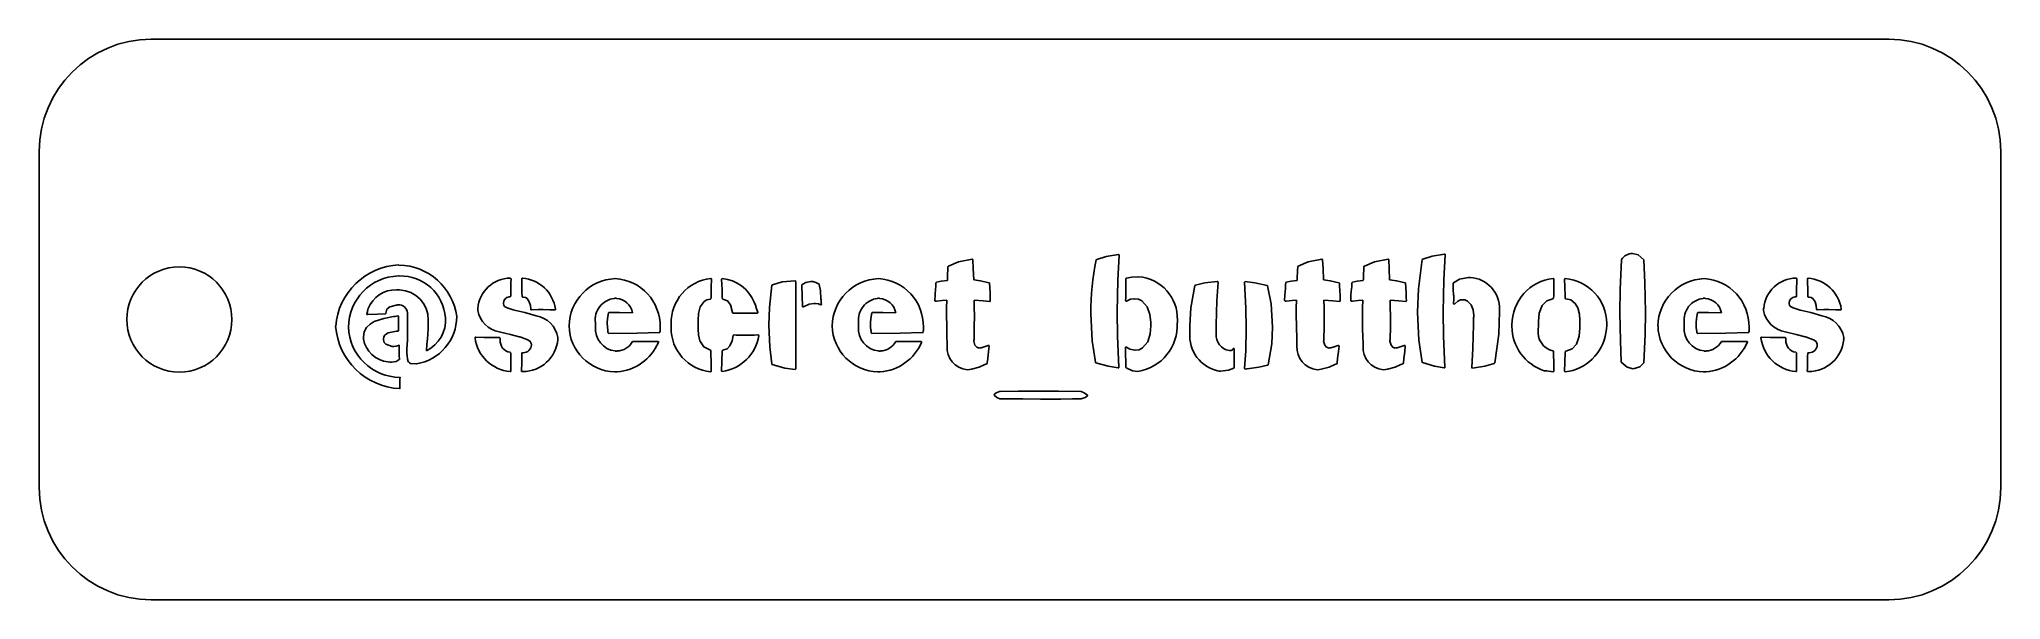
# Model space of a CAD drawing. Extents: x -0.88 to 0.88, y -0.25 to 0.25.
import ezdxf

# ---------------------------------------------------------------- set-up
doc = ezdxf.new("R2010")
doc.units = 0
doc.layers.get('0').update_dxf_attribs({"linetype": 'CONTINUOUS'})

msp = doc.modelspace()

# ---------------------------------------------------------------- linework, layer by layer
at = {"color": 7, "linetype": 'CONTINUOUS'}
for p, q in [((0.775, 0.25), (-0.775, 0.25)), ((-0.875, 0.15), (-0.875, -0.15)), ((0.875, -0.15), (0.875, 0.15)), ((0.0684, 0.0536), (0.0679, 0.0532)), ((0.3594, 0.0539), (0.3589, 0.0535)), ((0.5368, 0.0536), (0.5366, 0.0533)), ((-0.5546, 0.0389), (-0.5538, 0.0389)), ((-0.4445, 0.0363), (-0.4445, 0.0362)), ((-0.2656, 0.0366), (-0.2662, 0.036)), ((0.0944, 0.0362), (0.0944, 0.0219)), ((0.4015, 0.0375), (0.4001, 0.0375)), ((0.7026, 0.0363), (0.7026, 0.0362)), ((-0.5535, 0.0264), (-0.5562, 0.0264)), ((-0.4556, 0.0202), (-0.455, 0.0202)), ((-0.4543, 0.0246), (-0.4543, 0.0286)), ((-0.4436, 0.0199), (-0.443, 0.0199)), ((-0.3618, 0.0189), (-0.36, 0.0189)), ((-0.2764, 0.0182), (-0.2762, 0.0182)), ((-0.2208, 0.031), (-0.2213, 0.0305)), ((-0.2, -0.0439), (-0.2, 0.034)), ((-0.1946, 0.0302), (-0.1941, 0.0117)), ((-0.1832, 0.0334), (-0.183, 0.0334)), ((-0.1271, 0.0189), (-0.1253, 0.0189)), ((-0.0746, 0.0333), (-0.075, 0.0327)), ((0.1015, 0.0185), (0.1021, 0.0185)), ((0.1565, 0.0307), (0.156, 0.0302)), ((0.2008, 0.0339), (0.2002, 0.0333)), ((0.2375, 0.0333), (0.2371, 0.0327)), ((0.2966, 0.0333), (0.2961, 0.0327)), ((0.3866, 0.0322), (0.3866, 0.0276)), ((0.3869, 0.0211), (0.3869, 0.0167)), ((0.4755, 0.0184), (0.4761, 0.019)), ((0.4762, 0.0233), (0.4762, 0.0275)), ((0.4863, 0.0233), (0.4863, 0.0191)), ((0.6096, 0.0189), (0.6114, 0.0189)), ((0.6915, 0.0202), (0.6921, 0.0202)), ((0.6929, 0.0246), (0.6929, 0.0286)), ((0.7035, 0.0199), (0.7041, 0.0199)), ((-0.555, 0.0032), (-0.5574, 0.0028)), ((-0.5567, 0.0129), (-0.5561, 0.0129)), ((-0.5546, -0.0099), (-0.5546, 0.0028)), ((-0.5465, 0.0058), (-0.5465, 0.0052)), ((-0.4838, 0.009), (-0.4838, 0.0079)), ((-0.4837, 0.0099), (-0.4837, 0.01)), ((-0.4609, 0.0141), (-0.4609, 0.0144)), ((-0.2559, 0.0056), (-0.2345, 0.0056)), ((-0.0753, 0.0164), (-0.0746, 0.0164)), ((0.2368, 0.0164), (0.2375, 0.0164)), ((0.2958, 0.0164), (0.2966, 0.0164)), ((0.4046, 0.0011), (0.4046, -0.0018)), ((0.4048, 0.0037), (0.4048, 0.0023)), ((0.4279, 0.0071), (0.4279, 0.0088)), ((0.6633, 0.009), (0.6633, 0.0079)), ((0.6634, 0.0099), (0.6634, 0.01)), ((0.6862, 0.0141), (0.6862, 0.0144)), ((-0.5678, -0.018), (-0.5678, -0.0174)), ((-0.5549, -0.0103), (-0.5546, -0.0099)), ((-0.5287, -0.0176), (-0.5284, -0.0127)), ((-0.528, -0.0051), (-0.528, -0.0036)), ((-0.4644, -0.0162), (-0.4682, -0.0162)), ((-0.4638, -0.0182), (-0.4638, -0.0168)), ((-0.3788, -0.0065), (-0.3788, -0.0029)), ((-0.3675, -0.012), (-0.3669, -0.0124)), ((-0.321, -0.0097), (-0.321, -0.007)), ((-0.3113, -0.0039), (-0.3113, -0.0073)), ((-0.2872, -0.0086), (-0.2872, -0.0064)), ((-0.287, -0.0042), (-0.287, -0.0006)), ((-0.2401, -0.0139), (-0.2507, -0.0139)), ((-0.1441, -0.0065), (-0.1441, -0.0029)), ((-0.1327, -0.012), (-0.1321, -0.0124)), ((-0.0862, -0.0097), (-0.0862, -0.007)), ((0.1167, -0.0024), (0.1167, -0.0057)), ((0.1404, -0.0029), (0.1404, -0.0006)), ((0.1751, -0.0127), (0.1751, -0.0048)), ((0.4389, -0.0047), (0.4389, -0.0061)), ((0.4995, -0.0048), (0.4995, -0.0074)), ((0.4996, -0.0009), (0.4996, -0.003)), ((0.5235, -0.0051), (0.5235, -0.0036)), ((0.5926, -0.0065), (0.5926, -0.0029)), ((0.6039, -0.012), (0.6046, -0.0124)), ((0.6504, -0.0097), (0.6504, -0.007)), ((0.6827, -0.0162), (0.6789, -0.0162)), ((0.6833, -0.0182), (0.6833, -0.0168)), ((-0.5539, -0.03), (-0.5539, -0.0284)), ((-0.5538, -0.0267), (-0.5538, -0.0234)), ((-0.547, -0.0267), (-0.547, -0.0293)), ((-0.4544, -0.0379), (-0.4544, -0.0299)), ((-0.4432, -0.0296), (-0.4438, -0.0296)), ((-0.4359, -0.022), (-0.4359, -0.0226)), ((-0.3593, -0.0281), (-0.3611, -0.0281)), ((-0.3282, -0.0197), (-0.3391, -0.0197)), ((-0.265, -0.0273), (-0.2656, -0.0279)), ((-0.1245, -0.0281), (-0.1263, -0.0281)), ((-0.0934, -0.0197), (-0.1043, -0.0197)), ((-0.065, -0.0223), (-0.065, -0.0237)), ((-0.0292, -0.0388), (-0.0287, -0.0347)), ((0.095, -0.0246), (0.0947, -0.0246)), ((0.1027, -0.0275), (0.1024, -0.0275)), ((0.1877, -0.0276), (0.1867, -0.0276)), ((0.1912, -0.0428), (0.1912, -0.0265)), ((0.2471, -0.0223), (0.2471, -0.0237)), ((0.2829, -0.0388), (0.2834, -0.0347)), ((0.3061, -0.0223), (0.3061, -0.0237)), ((0.342, -0.0388), (0.3424, -0.0347)), ((0.4761, -0.0331), (0.4761, -0.0287)), ((0.487, -0.0281), (0.4864, -0.0287)), ((0.6121, -0.0281), (0.6103, -0.0281)), ((0.6433, -0.0197), (0.6323, -0.0197)), ((0.6928, -0.0379), (0.6928, -0.0299)), ((0.704, -0.0296), (0.7034, -0.0296)), ((0.7113, -0.022), (0.7113, -0.0226)), ((-0.5389, -0.0396), (-0.5385, -0.0396)), ((-0.4445, -0.0354), (-0.4445, -0.0407)), ((-0.4442, -0.0464), (-0.4436, -0.0464)), ((-0.3615, -0.0467), (-0.3594, -0.0467)), ((-0.1268, -0.0467), (-0.1247, -0.0467)), ((-0.0313, -0.0402), (-0.0295, -0.0395)), ((0.0945, -0.0397), (0.0945, -0.0426)), ((0.1776, -0.046), (0.1789, -0.046)), ((0.2808, -0.0402), (0.2826, -0.0395)), ((0.3398, -0.0402), (0.3416, -0.0395)), ((0.4715, -0.0461), (0.4714, -0.0461)), ((0.4764, -0.046), (0.4764, -0.0416)), ((0.6099, -0.0467), (0.612, -0.0467)), ((0.7026, -0.0354), (0.7026, -0.0407)), ((0.7029, -0.0464), (0.7035, -0.0464)), ((-0.5533, -0.0607), (-0.5533, -0.0572)), ((-0.0181, -0.0707), (-0.018, -0.0707)), ((0.0183, -0.071), (0.0365, -0.071)), ((0.0555, -0.0704), (0.0554, -0.0704)), ((-0.775, -0.25), (0.775, -0.25))]:
    msp.add_line(p, q, dxfattribs=at)
at = {"color": 7, "linetype": 'CONTINUOUS', "flags": 128}
for points in [[(-0.0427, 0.0538), (-0.0549, 0.0514), (-0.0639, 0.0477)], [(-0.0413, 0.0354), (-0.0417, 0.0454), (-0.0421, 0.0532)], [(0.0878, 0.058), (0.0768, 0.0561), (0.0684, 0.0536)], [(0.0866, 0.0067), (0.0873, 0.0351), (0.0884, 0.0574)], [(0.2694, 0.0538), (0.2572, 0.0514), (0.2481, 0.0477)], [(0.2708, 0.0354), (0.2704, 0.0454), (0.27, 0.0532)], [(0.3284, 0.0538), (0.3162, 0.0514), (0.3072, 0.0477)], [(0.3298, 0.0354), (0.3295, 0.0454), (0.329, 0.0532)], [(0.3589, 0.0535), (0.3554, 0.0273), (0.3545, 0.0066)], [(0.3787, 0.0583), (0.3677, 0.0564), (0.3594, 0.0539)], [(0.3776, 0.0067), (0.3782, 0.0353), (0.3793, 0.0577)], [(0.5366, 0.0533), (0.5355, 0.0267), (0.5352, 0.0058)], [(0.5565, 0.0533), (0.5516, 0.0577), (0.5465, 0.0589)], [(0.558, 0.0064), (0.5575, 0.0327), (0.5565, 0.0533)], [(-0.4543, 0.0286), (-0.4542, 0.0329), (-0.4541, 0.0363)], [(-0.4445, 0.0362), (-0.4444, 0.0318), (-0.4444, 0.0284)], [(-0.2756, 0.0189), (-0.2755, 0.0286), (-0.2753, 0.0362)], [(-0.2662, 0.036), (-0.2658, 0.0264), (-0.2656, 0.0189)], [(-0.0647, 0.0378), (-0.0648, 0.0362), (-0.0648, 0.0349)], [(-0.0646, 0.0409), (-0.0647, 0.0392), (-0.0647, 0.0378)], [(-0.0643, 0.0471), (-0.0643, 0.0436), (-0.0646, 0.0409)], [(-0.0639, 0.0477), (-0.0642, 0.0474), (-0.0643, 0.0471)], [(-0.0277, 0.0328), (-0.0353, 0.0345), (-0.0413, 0.0354)], [(0.0948, 0.0368), (0.0946, 0.0367), (0.0944, 0.0365), (0.0944, 0.0362)], [(0.106, 0.0381), (0.0997, 0.0377), (0.0948, 0.0368)], [(0.2474, 0.0378), (0.2473, 0.0362), (0.2472, 0.0349)], [(0.2475, 0.0409), (0.2474, 0.0392), (0.2474, 0.0378)], [(0.2478, 0.0471), (0.2477, 0.0436), (0.2475, 0.0409)], [(0.2481, 0.0477), (0.2479, 0.0474), (0.2478, 0.0471)], [(0.2844, 0.0328), (0.2768, 0.0345), (0.2708, 0.0354)], [(0.3064, 0.0378), (0.3064, 0.0362), (0.3063, 0.0349)], [(0.3066, 0.0409), (0.3065, 0.0392), (0.3064, 0.0378)], [(0.3069, 0.0471), (0.3068, 0.0436), (0.3066, 0.0409)], [(0.3072, 0.0477), (0.3069, 0.0474), (0.3069, 0.0471)], [(0.3435, 0.0328), (0.3359, 0.0345), (0.3298, 0.0354)], [(0.4001, 0.0375), (0.3922, 0.036), (0.3867, 0.0327)], [(0.4762, 0.0275), (0.4763, 0.0323), (0.4764, 0.036)], [(0.4858, 0.0359), (0.4859, 0.0335), (0.486, 0.0316)], [(0.6929, 0.0286), (0.693, 0.0329), (0.693, 0.0363)], [(0.7026, 0.0362), (0.7027, 0.0318), (0.7028, 0.0284)], [(-0.4544, 0.0208), (-0.4543, 0.0229), (-0.4543, 0.0246)], [(-0.4444, 0.0284), (-0.4443, 0.024), (-0.4442, 0.0205)], [(-0.443, 0.0199), (-0.4413, 0.0196), (-0.4398, 0.0187), (-0.4378, 0.0159), (-0.4368, 0.0126), (-0.4365, 0.0091)], [(-0.287, -0.0006), (-0.2867, 0.0054), (-0.2853, 0.0112), (-0.2819, 0.016), (-0.2793, 0.0175), (-0.2764, 0.0182)], [(-0.265, 0.0182), (-0.2609, 0.0166), (-0.2583, 0.013), (-0.2565, 0.0061)], [(-0.2213, 0.0305), (-0.2236, 0.0106), (-0.2242, -0.0051)], [(-0.2006, 0.0346), (-0.2121, 0.0336), (-0.2208, 0.031)], [(-0.1865, 0.034), (-0.1911, 0.033), (-0.1944, 0.0311)], [(-0.183, 0.0334), (-0.1849, 0.0339), (-0.1865, 0.034)], [(-0.1809, 0.0324), (-0.1821, 0.033), (-0.1832, 0.0334)], [(-0.1795, 0.0318), (-0.1803, 0.0321), (-0.1809, 0.0324)], [(-0.1776, 0.0185), (-0.1781, 0.0257), (-0.1791, 0.0313)], [(-0.1774, 0.016), (-0.1775, 0.0174), (-0.1776, 0.0185)], [(-0.0753, 0.0276), (-0.0758, 0.0217), (-0.0759, 0.017)], [(-0.0752, 0.0301), (-0.0752, 0.0287), (-0.0753, 0.0276)], [(-0.075, 0.0327), (-0.0751, 0.0312), (-0.0752, 0.0301)], [(-0.0648, 0.0349), (-0.0703, 0.0341), (-0.0746, 0.0333)], [(-0.027, 0.0296), (-0.0271, 0.0311), (-0.0272, 0.0322)], [(-0.0269, 0.0272), (-0.027, 0.0286), (-0.027, 0.0296)], [(-0.0266, 0.0219), (-0.0267, 0.0249), (-0.0269, 0.0272)], [(-0.0265, 0.0167), (-0.0266, 0.0196), (-0.0266, 0.0219)], [(0.0944, 0.0219), (0.0943, 0.0192), (0.0942, 0.017)], [(0.0951, 0.0164), (0.0986, 0.018), (0.1015, 0.0185)], [(0.1021, 0.0185), (0.1056, 0.0181), (0.1088, 0.0166), (0.1134, 0.0113), (0.1159, 0.0046), (0.1167, -0.0024)], [(0.156, 0.0302), (0.1524, 0.0104), (0.1514, -0.0054)], [(0.176, 0.034), (0.165, 0.0326), (0.1565, 0.0307)], [(0.1751, -0.0048), (0.1755, 0.0166), (0.1767, 0.0334)], [(0.2002, 0.0333), (0.2015, 0.0102), (0.2019, -0.0079)], [(0.2204, 0.0304), (0.2095, 0.0327), (0.2008, 0.0339)], [(0.2254, -0.0067), (0.224, 0.014), (0.2208, 0.0299)], [(0.2368, 0.0276), (0.2363, 0.0217), (0.2361, 0.017)], [(0.2369, 0.0301), (0.2369, 0.0287), (0.2368, 0.0276)], [(0.2371, 0.0327), (0.237, 0.0312), (0.2369, 0.0301)], [(0.2472, 0.0349), (0.2418, 0.0341), (0.2375, 0.0333)], [(0.285, 0.0296), (0.285, 0.0311), (0.2849, 0.0322)], [(0.2852, 0.0272), (0.2851, 0.0286), (0.285, 0.0296)], [(0.2855, 0.0219), (0.2854, 0.0249), (0.2852, 0.0272)], [(0.2856, 0.0167), (0.2855, 0.0196), (0.2855, 0.0219)], [(0.2958, 0.0276), (0.2953, 0.0217), (0.2952, 0.017)], [(0.296, 0.0301), (0.2959, 0.0287), (0.2958, 0.0276)], [(0.2961, 0.0327), (0.296, 0.0312), (0.296, 0.0301)], [(0.3063, 0.0349), (0.3008, 0.0341), (0.2966, 0.0333)], [(0.3441, 0.0296), (0.344, 0.0311), (0.3439, 0.0322)], [(0.3442, 0.0272), (0.3441, 0.0286), (0.3441, 0.0296)], [(0.3445, 0.0219), (0.3444, 0.0249), (0.3442, 0.0272)], [(0.3447, 0.0167), (0.3446, 0.0196), (0.3445, 0.0219)], [(0.3867, 0.0327), (0.3866, 0.0324), (0.3866, 0.0322)], [(0.3866, 0.0276), (0.3866, 0.0253), (0.3867, 0.0234)], [(0.3867, 0.0234), (0.3868, 0.0221), (0.3869, 0.0211)], [(0.3931, 0.0175), (0.3939, 0.0176), (0.3945, 0.0176)], [(0.3945, 0.0176), (0.3969, 0.0174), (0.3991, 0.0164), (0.4025, 0.013), (0.4042, 0.0085), (0.4048, 0.0037)], [(0.4626, -0.0018), (0.4633, 0.0056), (0.466, 0.0125), (0.47, 0.0167), (0.4755, 0.0184)], [(0.4761, 0.019), (0.4762, 0.0214), (0.4762, 0.0233)], [(0.486, 0.0316), (0.4861, 0.0269), (0.4863, 0.0233)], [(0.4869, 0.0185), (0.4915, 0.0174), (0.4953, 0.0144), (0.4977, 0.0103), (0.4992, 0.0048), (0.4996, -0.0009)], [(0.6928, 0.0208), (0.6928, 0.0229), (0.6929, 0.0246)], [(0.7028, 0.0284), (0.7029, 0.024), (0.7029, 0.0205)], [(0.7041, 0.0199), (0.7058, 0.0196), (0.7073, 0.0187), (0.7094, 0.0159), (0.7103, 0.0126), (0.7107, 0.0091)], [(-0.5589, 0.0026), (-0.5677, 0.001), (-0.5761, -0.0018), (-0.5799, -0.0041), (-0.5831, -0.0072), (-0.5852, -0.0111), (-0.5858, -0.0155)], [(-0.5826, 0.0052), (-0.5828, 0.0049), (-0.5828, 0.0048), (-0.5828, 0.0046), (-0.5826, 0.0045), (-0.5825, 0.0044), (-0.5822, 0.0044)], [(-0.5822, 0.0069), (-0.5824, 0.0059), (-0.5826, 0.0052)], [(-0.582, 0.0076), (-0.5821, 0.0072), (-0.5822, 0.0069)], [(-0.5822, 0.0044), (-0.5733, 0.0049), (-0.5664, 0.0052)], [(-0.5816, 0.0097), (-0.5818, 0.0085), (-0.582, 0.0076)], [(-0.5658, 0.0056), (-0.5648, 0.0091), (-0.5621, 0.0114), (-0.5567, 0.0129)], [(-0.5574, 0.0028), (-0.5583, 0.0027), (-0.5589, 0.0026)], [(-0.5561, 0.0129), (-0.5555, 0.0131), (-0.555, 0.0131)], [(-0.5465, 0.0052), (-0.5464, -0.0015), (-0.5464, -0.0068)], [(-0.4837, 0.01), (-0.4838, 0.0095), (-0.4838, 0.009)], [(-0.4521, 0.0085), (-0.4574, 0.0103), (-0.4598, 0.0116), (-0.4606, 0.0128), (-0.4609, 0.0141)], [(-0.4497, 0.0079), (-0.451, 0.0083), (-0.4521, 0.0085)], [(-0.4316, 0.0034), (-0.4417, 0.0061), (-0.4497, 0.0079)], [(-0.4359, 0.0085), (-0.43, 0.0088), (-0.4254, 0.0088)], [(-0.4254, 0.0088), (-0.4195, 0.0087), (-0.4149, 0.0085)], [(-0.4149, 0.0085), (-0.4146, 0.0086), (-0.4144, 0.0088), (-0.4143, 0.0093)], [(-0.367, 0.0058), (-0.368, 0.0009), (-0.3682, -0.003)], [(-0.3456, 0.0059), (-0.3573, 0.0062), (-0.3664, 0.0062)], [(-0.2565, 0.0061), (-0.2564, 0.0059), (-0.2563, 0.0057), (-0.2559, 0.0056)], [(-0.235, 0.0094), (-0.2361, 0.0128), (-0.2371, 0.0155)], [(-0.2339, 0.0064), (-0.2346, 0.0081), (-0.235, 0.0094)], [(-0.2345, 0.0056), (-0.2342, 0.0057), (-0.234, 0.0059), (-0.2339, 0.0064)], [(-0.1932, 0.0113), (-0.188, 0.0137), (-0.1836, 0.0144)], [(-0.1836, 0.0144), (-0.1829, 0.0144), (-0.1823, 0.0143)], [(-0.1823, 0.0143), (-0.1798, 0.0139), (-0.178, 0.0131)], [(-0.178, 0.0131), (-0.1777, 0.0129), (-0.1776, 0.0129), (-0.1774, 0.013), (-0.1773, 0.0131), (-0.1773, 0.0133), (-0.1772, 0.0135)], [(-0.1772, 0.0135), (-0.1774, 0.0149), (-0.1774, 0.016)], [(-0.1322, 0.0058), (-0.1332, 0.0009), (-0.1335, -0.003)], [(-0.1108, 0.0059), (-0.1225, 0.0062), (-0.1316, 0.0062)], [(-0.0746, 0.0164), (-0.0694, 0.0169), (-0.0653, 0.0172)], [(-0.0653, 0.0172), (-0.0655, 0.0105), (-0.0656, 0.0052)], [(-0.0656, 0.0052), (-0.0654, -0.007), (-0.0652, -0.0165)], [(-0.041, -0.0179), (-0.0408, -0.0062), (-0.0407, 0.0031)], [(-0.0407, 0.0031), (-0.0408, 0.011), (-0.0409, 0.0173)], [(-0.0409, 0.0173), (-0.033, 0.0167), (-0.0269, 0.0161)], [(-0.0269, 0.0161), (-0.0267, 0.0162), (-0.0265, 0.0163), (-0.0265, 0.0167)], [(0.0632, 0.0055), (0.0645, -0.0191), (0.0673, -0.0382)], [(0.0883, -0.0425), (0.087, -0.015), (0.0866, 0.0067)], [(0.0942, 0.017), (0.0943, 0.0167), (0.0945, 0.0164), (0.0947, 0.0163), (0.0948, 0.0163), (0.095, 0.0163), (0.0951, 0.0164)], [(0.2375, 0.0164), (0.2427, 0.0169), (0.2468, 0.0172)], [(0.2468, 0.0172), (0.2465, 0.0105), (0.2465, 0.0052)], [(0.2465, 0.0052), (0.2467, -0.007), (0.2469, -0.0165)], [(0.2711, -0.0179), (0.2713, -0.0062), (0.2714, 0.0031)], [(0.2714, 0.0031), (0.2713, 0.011), (0.2712, 0.0173)], [(0.2712, 0.0173), (0.2791, 0.0167), (0.2852, 0.0161)], [(0.2852, 0.0161), (0.2854, 0.0162), (0.2856, 0.0163), (0.2856, 0.0167)], [(0.2966, 0.0164), (0.3017, 0.0169), (0.3058, 0.0172)], [(0.3058, 0.0172), (0.3056, 0.0105), (0.3055, 0.0052)], [(0.3055, 0.0052), (0.3057, -0.007), (0.306, -0.0165)], [(0.3301, -0.0179), (0.3304, -0.0062), (0.3304, 0.0031)], [(0.3304, 0.0031), (0.3303, 0.011), (0.3303, 0.0173)], [(0.3303, 0.0173), (0.3381, 0.0167), (0.3442, 0.0161)], [(0.3442, 0.0161), (0.3445, 0.0162), (0.3446, 0.0163), (0.3447, 0.0167)], [(0.3545, 0.0066), (0.3558, -0.0185), (0.3587, -0.0381)], [(0.3791, -0.0426), (0.3779, -0.015), (0.3776, 0.0067)], [(0.3869, 0.0167), (0.3868, 0.0154), (0.3867, 0.0144)], [(0.3878, 0.014), (0.3905, 0.0164), (0.3931, 0.0175)], [(0.4048, 0.0023), (0.4047, 0.0016), (0.4046, 0.0011)], [(0.4235, -0.0387), (0.4271, -0.0131), (0.4279, 0.0071)], [(0.5352, 0.0058), (0.5356, -0.0188), (0.5363, -0.0381)], [(0.5565, -0.0388), (0.5577, -0.0135), (0.558, 0.0064)], [(0.6044, 0.0058), (0.6035, 0.0009), (0.6032, -0.003)], [(0.6258, 0.0059), (0.6142, 0.0062), (0.605, 0.0062)], [(0.6634, 0.01), (0.6633, 0.0095), (0.6633, 0.009)], [(0.695, 0.0085), (0.6897, 0.0103), (0.6873, 0.0116), (0.6866, 0.0128), (0.6862, 0.0141)], [(0.6975, 0.0079), (0.6961, 0.0083), (0.695, 0.0085)], [(0.7155, 0.0034), (0.7055, 0.0061), (0.6975, 0.0079)], [(0.7113, 0.0085), (0.7171, 0.0088), (0.7217, 0.0088)], [(0.7217, 0.0088), (0.7276, 0.0087), (0.7322, 0.0085)], [(0.7322, 0.0085), (0.7325, 0.0086), (0.7327, 0.0088), (0.7328, 0.0093)], [(-0.5858, -0.0155), (-0.5857, -0.0166), (-0.5857, -0.0174)], [(-0.5678, -0.0174), (-0.5675, -0.0156), (-0.5666, -0.014), (-0.5653, -0.0128), (-0.5636, -0.0119), (-0.5564, -0.0104)], [(-0.5564, -0.0104), (-0.5555, -0.0104), (-0.5549, -0.0103)], [(-0.5464, -0.0068), (-0.5465, -0.018), (-0.547, -0.0267)], [(-0.5284, -0.0127), (-0.5281, -0.0085), (-0.528, -0.0051)], [(-0.5281, -0.0019), (-0.528, -0.0011), (-0.528, -0.0004)], [(-0.528, -0.0036), (-0.528, -0.0027), (-0.5281, -0.0019)], [(-0.4682, -0.0162), (-0.4779, -0.0161), (-0.4855, -0.0158)], [(-0.4646, -0.0109), (-0.4546, -0.0135), (-0.4467, -0.0155)], [(-0.4467, -0.0155), (-0.4463, -0.0156), (-0.446, -0.0156)], [(-0.446, -0.0156), (-0.4457, -0.0157), (-0.4454, -0.0158)], [(-0.4454, -0.0158), (-0.4391, -0.0181), (-0.4369, -0.0196), (-0.4359, -0.022)], [(-0.4123, -0.0177), (-0.4122, -0.0168), (-0.4122, -0.0161)], [(-0.3682, -0.003), (-0.3681, -0.0067), (-0.3678, -0.0095)], [(-0.3678, -0.0095), (-0.3677, -0.0102), (-0.3676, -0.0108)], [(-0.3676, -0.0108), (-0.3676, -0.0114), (-0.3675, -0.012)], [(-0.3669, -0.0124), (-0.3416, -0.0123), (-0.3218, -0.0117)], [(-0.3212, -0.0112), (-0.3211, -0.0104), (-0.321, -0.0097)], [(-0.2872, -0.0064), (-0.2871, -0.0052), (-0.287, -0.0042)], [(-0.2762, -0.0273), (-0.2822, -0.0245), (-0.2857, -0.0189), (-0.2869, -0.0138), (-0.2872, -0.0086)], [(-0.2558, -0.0142), (-0.2569, -0.019), (-0.2588, -0.0234), (-0.2614, -0.0262), (-0.265, -0.0273)], [(-0.2507, -0.0139), (-0.2532, -0.0139), (-0.2551, -0.0138)], [(-0.2337, -0.0138), (-0.2373, -0.0139), (-0.2401, -0.0139)], [(-0.2242, -0.0051), (-0.2233, -0.0245), (-0.2214, -0.0396)], [(-0.1335, -0.003), (-0.1333, -0.0067), (-0.133, -0.0095)], [(-0.133, -0.0095), (-0.1329, -0.0102), (-0.1329, -0.0108)], [(-0.1329, -0.0108), (-0.1328, -0.0114), (-0.1327, -0.012)], [(-0.1321, -0.0124), (-0.1068, -0.0123), (-0.087, -0.0117)], [(-0.0864, -0.0112), (-0.0863, -0.0104), (-0.0862, -0.0097)], [(-0.0652, -0.0165), (-0.0651, -0.0198), (-0.065, -0.0223)], [(0.1167, -0.0057), (0.116, -0.0129), (0.1139, -0.0198), (0.1094, -0.0254), (0.1063, -0.027), (0.1027, -0.0275)], [(0.1514, -0.0054), (0.1515, -0.0088), (0.1516, -0.0115)], [(0.2019, -0.0079), (0.2014, -0.0279), (0.2003, -0.0435)], [(0.2213, -0.0405), (0.2246, -0.0217), (0.2254, -0.0067)], [(0.2469, -0.0165), (0.247, -0.0198), (0.2471, -0.0223)], [(0.306, -0.0165), (0.3061, -0.0198), (0.3061, -0.0223)], [(0.4045, -0.0045), (0.4039, -0.026), (0.403, -0.0428)], [(0.4046, -0.0018), (0.4046, -0.0033), (0.4045, -0.0045)], [(0.4624, -0.0086), (0.4625, -0.0062), (0.4627, -0.0044)], [(0.4627, -0.0044), (0.4626, -0.0029), (0.4626, -0.0018)], [(0.4995, -0.0074), (0.4988, -0.0148), (0.4964, -0.0219), (0.4925, -0.0262), (0.487, -0.0281)], [(0.4996, -0.003), (0.4996, -0.004), (0.4995, -0.0048)], [(0.6032, -0.003), (0.6033, -0.0067), (0.6036, -0.0095)], [(0.6036, -0.0095), (0.6038, -0.0102), (0.6038, -0.0108)], [(0.6038, -0.0108), (0.6038, -0.0114), (0.6039, -0.012)], [(0.6046, -0.0124), (0.6298, -0.0123), (0.6497, -0.0117)], [(0.6502, -0.0112), (0.6504, -0.0104), (0.6504, -0.0097)], [(0.6789, -0.0162), (0.6692, -0.0161), (0.6616, -0.0158)], [(0.6826, -0.0109), (0.6926, -0.0135), (0.7005, -0.0155)], [(0.7005, -0.0155), (0.7008, -0.0156), (0.7011, -0.0156)], [(0.7011, -0.0156), (0.7014, -0.0157), (0.7017, -0.0158)], [(0.7017, -0.0158), (0.708, -0.0181), (0.7102, -0.0196), (0.7113, -0.022)], [(0.7348, -0.0177), (0.7349, -0.0168), (0.7349, -0.0161)], [(-0.56, -0.0241), (-0.5657, -0.0221), (-0.5673, -0.0204), (-0.5678, -0.018)], [(-0.5586, -0.024), (-0.5594, -0.0241), (-0.56, -0.0241)], [(-0.5544, -0.0231), (-0.5567, -0.0237), (-0.5586, -0.024)], [(-0.5538, -0.0234), (-0.5538, -0.0231), (-0.5539, -0.023), (-0.554, -0.0229), (-0.5541, -0.0229), (-0.5542, -0.0229), (-0.5544, -0.0231)], [(-0.5539, -0.0284), (-0.5539, -0.0274), (-0.5538, -0.0267)], [(-0.5535, -0.0354), (-0.5539, -0.0324), (-0.5539, -0.03)], [(-0.547, -0.0293), (-0.5468, -0.0326), (-0.5465, -0.0352)], [(-0.5295, -0.0279), (-0.5292, -0.0221), (-0.5287, -0.0176)], [(-0.4444, -0.03), (-0.4445, -0.033), (-0.4445, -0.0354)], [(-0.3452, -0.0196), (-0.3454, -0.0196), (-0.3456, -0.0197)], [(-0.3391, -0.0197), (-0.3425, -0.0197), (-0.3452, -0.0196)], [(-0.3231, -0.0196), (-0.3259, -0.0197), (-0.3282, -0.0197)], [(-0.2758, -0.0279), (-0.276, -0.0275), (-0.2762, -0.0273)], [(-0.2756, -0.0369), (-0.2757, -0.0319), (-0.2758, -0.0279)], [(-0.2656, -0.0279), (-0.2659, -0.0379), (-0.2662, -0.0457)], [(-0.1104, -0.0196), (-0.1107, -0.0196), (-0.1108, -0.0197)], [(-0.1043, -0.0197), (-0.1077, -0.0197), (-0.1104, -0.0196)], [(-0.0884, -0.0196), (-0.0912, -0.0197), (-0.0934, -0.0197)], [(-0.0412, -0.0194), (-0.0411, -0.0186), (-0.041, -0.0179)], [(-0.0363, -0.0255), (-0.0386, -0.0248), (-0.0402, -0.023), (-0.0412, -0.0194)], [(-0.0346, -0.0252), (-0.0356, -0.0254), (-0.0363, -0.0255)], [(-0.0284, -0.0231), (-0.0319, -0.0244), (-0.0346, -0.0252)], [(-0.0287, -0.0347), (-0.028, -0.0285), (-0.0275, -0.0237)], [(0.0941, -0.0252), (0.0942, -0.0317), (0.0944, -0.0369)], [(0.1024, -0.0275), (0.098, -0.0264), (0.095, -0.0246)], [(0.1912, -0.0265), (0.1911, -0.0261), (0.191, -0.026), (0.1908, -0.0259), (0.1905, -0.0259), (0.1903, -0.026), (0.19, -0.0262)], [(0.2709, -0.0194), (0.271, -0.0186), (0.2711, -0.0179)], [(0.2758, -0.0255), (0.2735, -0.0248), (0.2719, -0.023), (0.2709, -0.0194)], [(0.2774, -0.0252), (0.2765, -0.0254), (0.2758, -0.0255)], [(0.2837, -0.0231), (0.2802, -0.0244), (0.2774, -0.0252)], [(0.2834, -0.0347), (0.2841, -0.0285), (0.2846, -0.0237)], [(0.33, -0.0194), (0.33, -0.0186), (0.3301, -0.0179)], [(0.3348, -0.0255), (0.3325, -0.0248), (0.331, -0.023), (0.33, -0.0194)], [(0.3365, -0.0252), (0.3356, -0.0254), (0.3348, -0.0255)], [(0.3427, -0.0231), (0.3393, -0.0244), (0.3365, -0.0252)], [(0.3424, -0.0347), (0.3432, -0.0285), (0.3436, -0.0237)], [(0.4764, -0.0416), (0.4762, -0.0368), (0.4761, -0.0331)], [(0.4864, -0.0287), (0.4862, -0.0384), (0.4858, -0.046)], [(0.6263, -0.0196), (0.626, -0.0196), (0.6258, -0.0197)], [(0.6323, -0.0197), (0.6289, -0.0197), (0.6263, -0.0196)], [(0.6483, -0.0196), (0.6455, -0.0197), (0.6433, -0.0197)], [(0.7028, -0.03), (0.7027, -0.033), (0.7026, -0.0354)], [(-0.5637, -0.0378), (-0.5621, -0.038), (-0.5608, -0.0381)], [(-0.5608, -0.0381), (-0.5567, -0.0374), (-0.5538, -0.0358)], [(-0.5538, -0.0358), (-0.5536, -0.0356), (-0.5535, -0.0354)], [(-0.5462, -0.0357), (-0.5462, -0.0369), (-0.5456, -0.0379), (-0.5448, -0.0387), (-0.5437, -0.0393), (-0.5389, -0.0396)], [(-0.4543, -0.0458), (-0.4544, -0.0414), (-0.4544, -0.0379)], [(-0.4445, -0.0407), (-0.4446, -0.0436), (-0.4448, -0.0458)], [(-0.2755, -0.046), (-0.2756, -0.0409), (-0.2756, -0.0369)], [(-0.2662, -0.0457), (-0.2663, -0.0458), (-0.2663, -0.0459), (-0.2662, -0.0461), (-0.2661, -0.0461), (-0.2656, -0.0463)], [(-0.2211, -0.0401), (-0.2098, -0.0435), (-0.2006, -0.0445)], [(-0.0471, -0.0448), (-0.045, -0.0447), (-0.0433, -0.0443)], [(-0.0433, -0.0443), (-0.0364, -0.0426), (-0.0313, -0.0402)], [(-0.0295, -0.0395), (-0.0293, -0.0393), (-0.0292, -0.0392), (-0.0292, -0.0388)], [(0.0678, -0.0387), (0.0788, -0.0417), (0.0877, -0.0431)], [(0.0877, -0.0431), (0.088, -0.043), (0.0881, -0.043), (0.0882, -0.0429), (0.0883, -0.0427), (0.0883, -0.0425)], [(0.0944, -0.0369), (0.0945, -0.0385), (0.0945, -0.0397)], [(0.0945, -0.0426), (0.0946, -0.0429), (0.0948, -0.0431)], [(0.0948, -0.0431), (0.1004, -0.0457), (0.1051, -0.0464)], [(0.1789, -0.046), (0.1859, -0.0453), (0.1909, -0.0434)], [(0.1909, -0.0434), (0.1912, -0.0431), (0.1912, -0.0428)], [(0.201, -0.0442), (0.202, -0.0441), (0.2028, -0.044)], [(0.2028, -0.044), (0.213, -0.0426), (0.2208, -0.0408)], [(0.265, -0.0448), (0.2671, -0.0447), (0.2688, -0.0443)], [(0.2688, -0.0443), (0.2757, -0.0426), (0.2808, -0.0402)], [(0.2826, -0.0395), (0.2828, -0.0393), (0.2829, -0.0392), (0.2829, -0.0388)], [(0.324, -0.0448), (0.3262, -0.0447), (0.3278, -0.0443)], [(0.3278, -0.0443), (0.3348, -0.0426), (0.3398, -0.0402)], [(0.3416, -0.0395), (0.3418, -0.0393), (0.3419, -0.0392), (0.342, -0.0388)], [(0.3591, -0.0385), (0.3698, -0.0416), (0.3784, -0.0432)], [(0.4036, -0.0434), (0.4146, -0.0416), (0.423, -0.0392)], [(0.4677, -0.0457), (0.4699, -0.0459), (0.4715, -0.0461)], [(0.4714, -0.0461), (0.4738, -0.0465), (0.4758, -0.0466)], [(0.4864, -0.0466), (0.4902, -0.0461), (0.4932, -0.0455)], [(0.5363, -0.0381), (0.5417, -0.0426), (0.5471, -0.0439)], [(0.5471, -0.0439), (0.553, -0.0422), (0.5565, -0.0388)], [(0.6929, -0.0458), (0.6928, -0.0414), (0.6928, -0.0379)], [(0.7026, -0.0407), (0.7025, -0.0436), (0.7023, -0.0458)], [(-0.5535, -0.0616), (-0.5534, -0.0618), (-0.5534, -0.0618), (-0.5534, -0.0618), (-0.5534, -0.0618), (-0.5534, -0.0618), (-0.5534, -0.0618), (-0.5534, -0.0618), (-0.5534, -0.0618), (-0.5534, -0.0618), (-0.5534, -0.0618), (-0.5534, -0.0618), (-0.5534, -0.0618), (-0.5534, -0.0618), (-0.5534, -0.0617), (-0.5534, -0.0617), (-0.5533, -0.0607)], [(-0.0184, -0.0643), (-0.0212, -0.0653), (-0.023, -0.0668)], [(-0.023, -0.0674), (-0.0206, -0.0697), (-0.0181, -0.0707)], [(-0.0176, -0.0642), (-0.0181, -0.0643), (-0.0184, -0.0643)], [(0.0185, -0.0638), (-0.0017, -0.0639), (-0.0176, -0.0642)], [(0.0546, -0.0642), (0.0344, -0.0638), (0.0185, -0.0638)], [(0.0601, -0.0674), (0.0572, -0.0653), (0.0546, -0.0642)], [(0.0554, -0.0704), (0.0582, -0.0695), (0.0601, -0.0681)], [(0.0601, -0.0681), (0.0602, -0.0679), (0.0602, -0.0677), (0.0601, -0.0674)], [(-0.018, -0.0707), (0.0024, -0.0709), (0.0183, -0.071)], [(0.0365, -0.071), (0.0468, -0.0709), (0.0548, -0.0707)], [(0.0548, -0.0707), (0.0549, -0.0707), (0.0551, -0.0706)], [(0.0551, -0.0706), (0.0553, -0.0705), (0.0555, -0.0704)]]:
    msp.add_lwpolyline(points, dxfattribs=at)
at = {"color": 7, "linetype": 'CONTINUOUS'}
msp.add_circle((-0.75, 0), 0.0469, dxfattribs=at)
for centre, radius, start, end in [((-0.775, 0.15), 0.1, 90, 180), ((0.775, 0.15), 0.1, 0, 90), ((-0.0427, 0.0532), 0.000569, 357.4847, 92.5153), ((0.295, 0.0067), 0.2318, 168.4367, 180.3042), ((0.0879, 0.0575), 0.000503, 345.7698, 102.1469), ((0.2694, 0.0532), 0.000569, 357.4847, 92.5153), ((0.3285, 0.0532), 0.000569, 357.4847, 92.5153), ((0.3788, 0.0578), 0.000525, 349.0432, 100.9568), ((0.5467, 0.0469), 0.012, 91.2413, 146.1611), ((-0.5514, -0.0106), 0.0593, 92.5596, 175.5606), ((-0.553, -0.0073), 0.0462, 91.9493, 179.4158), ((-0.5552, -0.0047), 0.0533, 7.8266, 88.7673), ((-0.5529, -0.0015), 0.0404, 4.2931, 91.2509), ((-0.4545, 0.0076), 0.0293, 90.4378, 175.5194), ((-0.4547, 0.0363), 0.000572, 355.6154, 92.3013), ((-0.444, 0.0363), 0.000573, 87.8329, 184.2504), ((-0.4466, 0.0044), 0.0326, 8.6306, 85.3253), ((-0.3594, -0.0064), 0.0429, 92.2917, 179.1579), ((-0.3636, -0.006), 0.0426, 358.7713, 86.6787), ((-0.2712, -0.0031), 0.0401, 96.7947, 181.1673), ((-0.2759, 0.0362), 0.000573, 357.8329, 94.2504), ((-0.269, 0.0021), 0.0346, 22.7355, 84.3334), ((-0.1246, -0.0064), 0.0429, 92.2917, 179.1579), ((-0.1288, -0.006), 0.0426, 358.7713, 86.6787), ((0.1029, 0.0008), 0.0375, 357.9259, 85.1876), ((0.4, 0.0097), 0.0279, 358.2871, 86.9201), ((0.4801, -0.0044), 0.0412, 95.9671, 180.4639), ((0.4758, 0.036), 0.000569, 357.4847, 92.5153), ((0.4864, 0.0359), 0.000569, 87.4847, 182.5153), ((0.4829, -0.004), 0.0406, 0.4775, 85.0534), ((0.612, -0.0064), 0.0429, 92.2917, 179.1579), ((0.6078, -0.006), 0.0426, 358.7713, 86.6787), ((0.6927, 0.0076), 0.0293, 90.4378, 175.5194), ((0.6925, 0.0363), 0.000572, 355.6154, 92.3013), ((0.7032, 0.0363), 0.000573, 87.8329, 184.2504), ((0.7005, 0.0044), 0.0326, 8.6306, 85.3253), ((-0.557, 0), 0.0265, 88.3918, 158.3443), ((-0.5545, -0.0001), 0.0265, 359.2375, 87.783), ((-0.4553, 0.0146), 0.00563, 93.1355, 181.627), ((-0.455, 0.0208), 0.000572, 265.6154, 2.3013), ((-0.4436, 0.0205), 0.000572, 175.6154, 272.3013), ((-0.3595, -0.0005), 0.0195, 96.9053, 187.0006), ((-0.3612, 0.0031), 0.0158, 10.4946, 85.763), ((-0.2762, 0.0188), 0.000576, 265.9478, 4.0522), ((-0.265, 0.0188), 0.000576, 175.9478, 274.0522), ((-0.2006, 0.0341), 0.000569, 357.4847, 92.5153), ((-0.1941, 0.0306), 0.000575, 117.757, 222.8655), ((-0.1795, 0.0313), 0.000415, 353.5017, 93.704), ((-0.1247, -0.0005), 0.0195, 96.9053, 187.0006), ((-0.1264, 0.0031), 0.0158, 10.4946, 85.763), ((-0.0277, 0.0323), 0.000509, 347.8263, 85.9135), ((0.1761, 0.0335), 0.000576, 355.9478, 94.0522), ((0.2204, 0.03), 0.000415, 353.5017, 93.704), ((0.2844, 0.0323), 0.000509, 347.8263, 85.9135), ((0.3434, 0.0323), 0.000509, 347.8263, 85.9135), ((0.4868, 0.0191), 0.000573, 177.8329, 274.2504), ((0.6119, -0.0005), 0.0195, 96.9053, 187.0006), ((0.6102, 0.0031), 0.0158, 10.4946, 85.763), ((0.6918, 0.0146), 0.00563, 93.1355, 181.627), ((0.6922, 0.0208), 0.000572, 265.6154, 2.3013), ((0.7035, 0.0205), 0.000572, 175.6154, 272.3013), ((-0.5663, 0.0057), 0.00051, 257.7776, 353.2978), ((-0.5544, 0.0052), 0.00794, 4.541, 94.3538), ((-0.555, 0.0028), 0.000428, 355.3589, 94.6411), ((-0.5453, 0.0027), 0.0428, 279.2066, 359.9157), ((-0.543, -0.0006), 0.0305, 296.3728, 4.0914), ((-0.4604, 0.0126), 0.0239, 191.3829, 259.9388), ((-0.4359, 0.0091), 0.000573, 177.8329, 274.2504), ((-0.436, -0.0204), 0.0242, 10.4086, 79.5914), ((-0.3665, 0.0058), 0.000502, 79.4041, 176.3458), ((-0.1935, 0.0117), 0.000556, 177.467, 308.2904), ((-0.1317, 0.0058), 0.000502, 79.4041, 176.3458), ((-0.0754, 0.017), 0.000576, 175.9478, 274.0522), ((0.2367, 0.017), 0.000576, 175.9478, 274.0522), ((0.2958, 0.017), 0.000576, 175.9478, 274.0522), ((0.3873, 0.0144), 0.000626, 177.6302, 315.9727), ((0.6049, 0.0058), 0.000502, 79.4041, 176.3458), ((0.6867, 0.0126), 0.0239, 191.3829, 259.9388), ((0.7112, 0.0091), 0.000573, 177.8329, 274.2504), ((0.7111, -0.0204), 0.0242, 10.4086, 79.5914), ((-0.5506, -0.0016), 0.0601, 184.2504, 267.2911), ((-0.5527, -0.0051), 0.0465, 182.0818, 269.6342), ((-0.5613, -0.0131), 0.0248, 190.0392, 264.4139), ((-0.4856, -0.0163), 0.000576, 85.9478, 184.0522), ((-0.452, -0.0121), 0.0344, 187.0705, 265.1858), ((-0.4644, -0.0168), 0.000576, 355.9478, 94.0522), ((-0.3605, -0.0049), 0.0418, 181.0941, 268.5054), ((-0.3589, -0.0082), 0.02, 175.2347, 263.7184), ((-0.3217, -0.0112), 0.000502, 259.4041, 356.3458), ((-0.2721, -0.0076), 0.0392, 179.5096, 264.2168), ((-0.2708, -0.0085), 0.0382, 277.8094, 350.8582), ((-0.2552, -0.0143), 0.000509, 77.8263, 175.9135), ((-0.2336, -0.0143), 0.000534, 331.3556, 105.964), ((-0.1257, -0.0049), 0.0418, 181.0941, 268.5054), ((-0.1241, -0.0082), 0.02, 175.2347, 263.7184), ((-0.0869, -0.0112), 0.000502, 259.4041, 356.3458), ((0.0983, -0.0049), 0.0421, 279.408, 2.7181), ((0.1835, -0.0145), 0.0321, 174.7233, 259.2615), ((0.1888, -0.014), 0.0138, 174.6399, 260.9458), ((0.4806, -0.006), 0.0417, 180.0419, 252.0544), ((0.4794, -0.0113), 0.0172, 170.8751, 256.952), ((0.4809, -0.0048), 0.0425, 286.8231, 359.5668), ((0.611, -0.0049), 0.0418, 181.0941, 268.5054), ((0.6125, -0.0082), 0.02, 175.2347, 263.7184), ((0.6497, -0.0112), 0.000502, 259.4041, 356.3458), ((0.6616, -0.0163), 0.000576, 85.9478, 184.0522), ((0.6952, -0.0121), 0.0344, 187.0705, 265.1858), ((0.6828, -0.0168), 0.000576, 355.9478, 94.0522), ((-0.4534, -0.019), 0.0104, 175.6397, 261.2636), ((-0.455, -0.0299), 0.000573, 357.8329, 94.2504), ((-0.4439, -0.0301), 0.000502, 79.4041, 176.3458), ((-0.4437, -0.015), 0.0315, 270.1067, 354.9871), ((-0.443, -0.0225), 0.00709, 268.3831, 359.1491), ((-0.3631, -0.0026), 0.0443, 274.7014, 336.1478), ((-0.3596, -0.0122), 0.0158, 271.0846, 331.7596), ((-0.323, -0.0202), 0.000603, 326.8289, 100.5512), ((-0.1283, -0.0026), 0.0443, 274.7014, 336.1478), ((-0.1248, -0.0122), 0.0158, 271.0846, 331.7596), ((-0.0883, -0.0202), 0.000603, 326.8289, 100.5512), ((-0.0452, -0.025), 0.0199, 176.1236, 264.4773), ((-0.0281, -0.0236), 0.000615, 353.2124, 118.1271), ((0.0946, -0.0251), 0.000576, 85.9478, 184.0522), ((0.1881, -0.0255), 0.00209, 261.3331, 340.2697), ((0.2669, -0.025), 0.0199, 176.1236, 264.4773), ((0.284, -0.0236), 0.000615, 353.2124, 118.1271), ((0.3259, -0.025), 0.0199, 176.1236, 264.4773), ((0.343, -0.0236), 0.000615, 353.2124, 118.1271), ((0.4755, -0.0286), 0.000572, 355.6154, 92.3013), ((0.6083, -0.0026), 0.0443, 274.7014, 336.1478), ((0.6118, -0.0122), 0.0158, 271.0846, 331.7596), ((0.6484, -0.0202), 0.000603, 326.8289, 100.5512), ((0.6937, -0.019), 0.0104, 175.6397, 261.2636), ((0.6922, -0.0299), 0.000573, 357.8329, 94.2504), ((0.7033, -0.0301), 0.000502, 79.4041, 176.3458), ((0.7035, -0.015), 0.0315, 270.1067, 354.9871), ((0.7042, -0.0225), 0.00709, 268.3831, 359.1491), ((-0.5251, -0.0559), 0.0282, 171.1547, 182.5603), ((-0.5461, -0.0353), 0.000361, 163.0495, 260.4695), ((-0.4548, -0.0459), 0.000573, 267.8329, 4.2504), ((-0.4443, -0.0459), 0.000576, 175.9478, 274.0522), ((-0.276, -0.046), 0.000572, 265.6154, 2.3013), ((-0.2211, -0.0397), 0.000349, 164.8191, 265.1649), ((-0.2006, -0.0439), 0.000573, 267.8329, 4.2504), ((0.0678, -0.0383), 0.000415, 173.5017, 273.704), ((0.2009, -0.0436), 0.000576, 175.9478, 274.0522), ((0.2209, -0.0405), 0.000358, 252.9565, 354.4236), ((0.3591, -0.0381), 0.000415, 173.5017, 273.704), ((0.3785, -0.0426), 0.000664, 260.653, 354.6422), ((0.4035, -0.0428), 0.000569, 177.4847, 272.5153), ((0.423, -0.0387), 0.000428, 265.3589, 4.6411), ((0.4758, -0.046), 0.000569, 267.4847, 2.5153), ((0.4864, -0.046), 0.000569, 177.4847, 272.5153), ((0.6923, -0.0459), 0.000573, 267.8329, 4.2504), ((0.7029, -0.0459), 0.000576, 175.9478, 274.0522), ((-0.0227, -0.0671), 0.000383, 129.3104, 230.6896), ((-0.775, -0.15), 0.1, 180, 270), ((0.775, -0.15), 0.1, 270, 0)]:
    msp.add_arc(centre, radius, start, end, dxfattribs=at)

doc.saveas('drawing.dxf')
